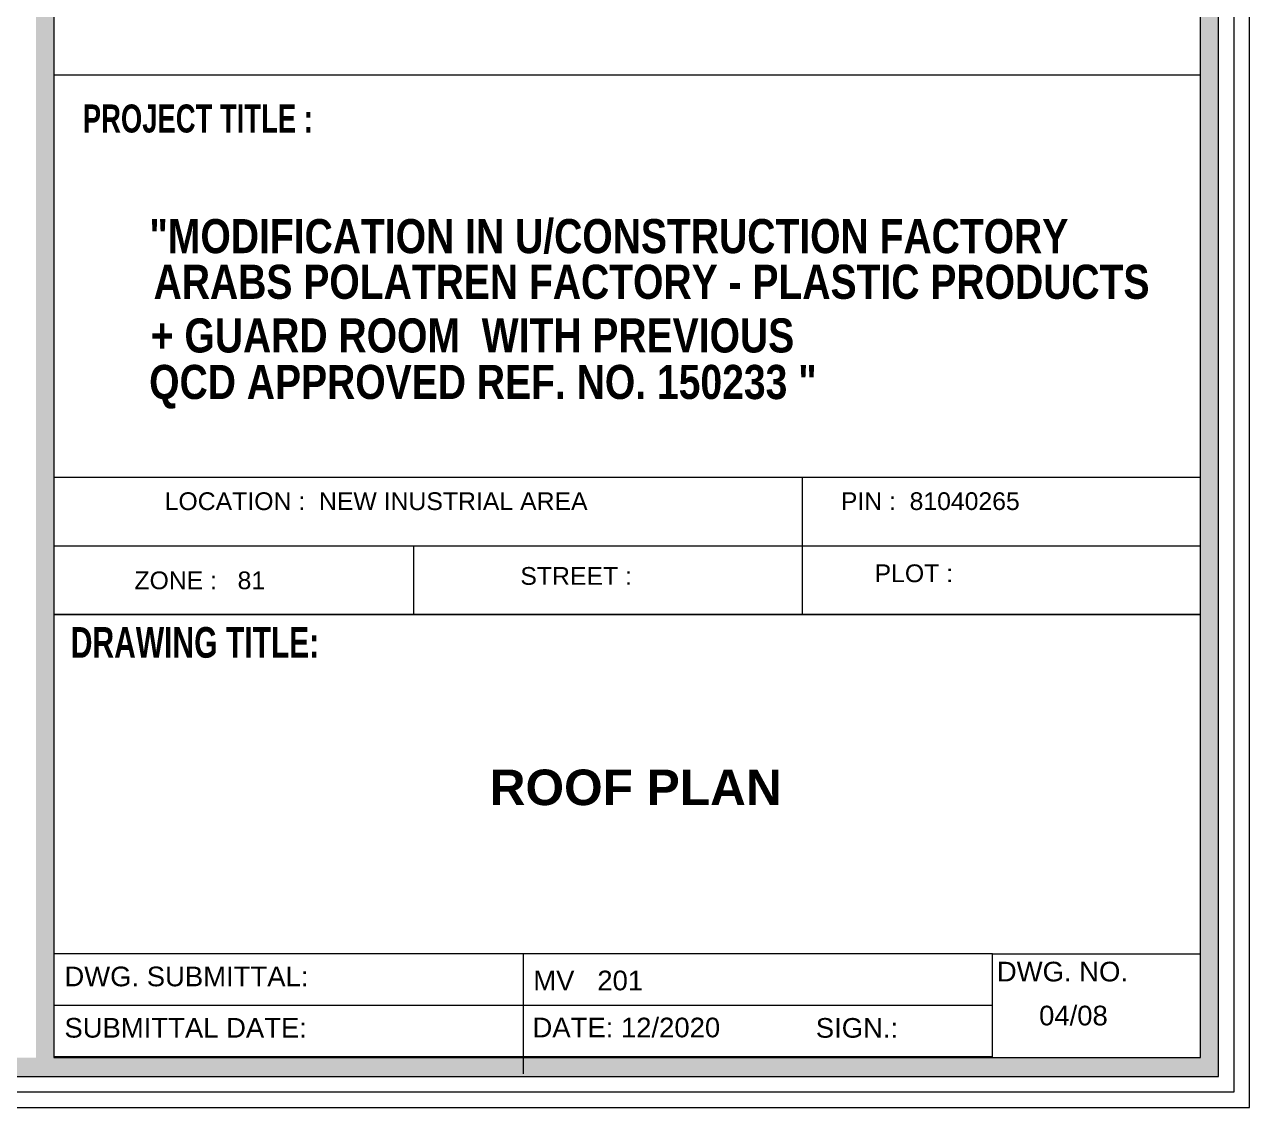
# Model space of a CAD drawing. Header units: inches. Extents: x -68096 to 69834, y -16833 to 17650.
# Drawn here: x 921.87 to 964.39, y -54.43 to -16.84 of the extents above; entities that cross this region are included whole.
import ezdxf
from ezdxf.enums import TextEntityAlignment as Align

# ---------------------------------------------------------------- set-up
doc = ezdxf.new("R2010")
doc.units = ezdxf.units.IN
doc.header["$MEASUREMENT"] = 0
for name, color, linetype in [('FS- QCDD BLOCK', 7, 'Continuous'), ('QCD TITLE A', 7, 'Continuous'), ('TEXT', 23, 'Continuous'), ('WIN', 1, 'Continuous')]:
    doc.layers.add(name, color=color, linetype=linetype)
doc.styles.add('ARAIL BOLD', font='ARIALNB.TTF')
doc.styles.add('ARIAL_5', font='arialbd.ttf', dxfattribs={"height": 5})
doc.styles.add('SANSSERIFBOLD', font='sasb____.pfb', dxfattribs={"width": 0.7})
doc.styles.add('Title Sheet_A1$0$DCAQ New Title Block for CD-A1_Dar Al Salam$0$ARIAL_2.5', font='arial.ttf', dxfattribs={"height": 2.5})
doc.styles.add('TITLE2', font='arial.ttf')

msp = doc.modelspace()

# ---------------------------------------------------------------- hatches: boundary and pattern name
at = {"layer": 'WIN', "linetype": 'Continuous', "lineweight": 0}
h = msp.add_hatch(color=86, dxfattribs=at)
h.paths.add_polyline_path([(753.52048, 94.84549), (753.52048, -53.35192), (963.30992, -53.35192), (963.30992, 94.84549)])
h.paths.add_polyline_path([(922.89008, 94.22001), (922.89008, -52.69685), (962.68444, -52.69685), (962.68444, 94.22001)], flags=16)
h.paths.add_polyline_path([(922.26459, -52.69685), (754.14633, -52.69685), (754.14633, 94.22001), (922.26459, 94.22001)], flags=16)
h = msp.add_hatch(color=7, dxfattribs=at)
h.paths.add_polyline_path([(753.52048, 94.84549), (753.52048, -53.35192), (963.30992, -53.35192), (963.30992, 94.84549)])
h.paths.add_polyline_path([(922.89008, 94.22001), (922.89008, -52.69685), (962.68444, -52.69685), (962.68444, 94.22001)], flags=16)
h.paths.add_polyline_path([(922.26459, -52.69685), (754.14633, -52.69685), (754.14633, 94.22001), (922.26459, 94.22001)], flags=16)

# ---------------------------------------------------------------- linework, layer by layer
at = {"layer": 'WIN', "color": 7, "linetype": 'Continuous', "lineweight": 0}
for p, q in [((922.89008, -32.54779), (962.68444, -32.54779)), ((922.89008, -32.54779), (962.68444, -32.54779)), ((948.85832, -32.54779), (948.85832, -37.32311)), ((922.89008, -34.93545), (962.68444, -34.93545)), ((922.89008, -34.93545), (962.68444, -34.93545)), ((935.36962, -34.93545), (935.36962, -37.32311)), ((922.89008, -37.32311), (962.68444, -37.32311)), ((922.89008, -37.32311), (962.68444, -37.32311)), ((922.89008, -37.32311), (962.68444, -37.32311)), ((939.1781, -49.09442), (939.1781, -53.26418)), ((922.89008, -50.87652), (941.69366, -50.87652)), ((922.89008, -50.87652), (955.46613, -50.87652)), ((922.89008, -52.65862), (955.46613, -52.65862)), ((922.89008, -52.65862), (955.46613, -52.65862))]:
    msp.add_line(p, q, dxfattribs=at)
for points in [[(752.44464, -54.42776), (964.38576, -54.42776), (964.38576, 95.92134), (752.44464, 95.92134)], [(752.44464, -54.42776), (964.38576, -54.42776), (964.38576, 95.92134), (752.44464, 95.92134)], [(752.98256, -53.88984), (963.84784, -53.88984), (963.84784, 95.38341), (752.98256, 95.38341)], [(752.98256, -53.88984), (963.84784, -53.88984), (963.84784, 95.38341), (752.98256, 95.38341)], [(753.52048, -53.35192), (963.30992, -53.35192), (963.30992, 94.84549), (753.52048, 94.84549)], [(753.52048, -53.35192), (963.30992, -53.35192), (963.30992, 94.84549), (753.52048, 94.84549)], [(962.68444, 94.22001), (922.89008, 94.22001), (922.89008, -52.69685), (962.68444, -52.69685)], [(962.68444, 94.22001), (922.89008, 94.22001), (922.89008, -52.69685), (962.68444, -52.69685)]]:
    msp.add_lwpolyline(points, close=True, dxfattribs=at)
for points in [[(962.68444, -18.59534), (922.89008, -18.59534)], [(962.68444, -37.32311), (922.89008, -37.32311)], [(955.46613, -49.09442), (922.89008, -49.09442)], [(955.46613, -52.66984), (955.46613, -49.09442), (962.68444, -49.09442)]]:
    msp.add_lwpolyline(points, dxfattribs=at)

# ---------------------------------------------------------------- texts
at = {"layer": 'FS- QCDD BLOCK', "color": 0, "lineweight": 0, "ltscale": 0.02, "char_height": 0.6149768, "width": 13.9595067, "attachment_point": 1, "style": 'Title Sheet_A1$0$DCAQ New Title Block for CD-A1_Dar Al Salam$0$ARIAL_2.5'}
for s, insert in [('{\\C256;PIN :  81040265}', (950.20185, -33.07566)), ('{\\C256;ZONE :   81 }', (925.68291, -35.82495))]:
    msp.add_mtext(s, dxfattribs=dict(at, insert=insert))
at = {"layer": 'QCD TITLE A', "lineweight": 0}
for s, height, style, p in [('LOCATION :  NEW INUSTRIAL AREA', 0.6160953, 'Title Sheet_A1$0$DCAQ New Title Block for CD-A1_Dar Al Salam$0$ARIAL_2.5', (926.7317, -33.69271)), ('STREET :  ', 0.616095, 'Title Sheet_A1$0$DCAQ New Title Block for CD-A1_Dar Al Salam$0$ARIAL_2.5', (939.07798, -36.28698)), ('PLOT :    ', 0.616095, 'Title Sheet_A1$0$DCAQ New Title Block for CD-A1_Dar Al Salam$0$ARIAL_2.5', (951.37215, -36.19499)), ('ROOF PLAN ', 1.232191, 'ARIAL_5', (938.01315, -43.93343))]:
    msp.add_text(s, height=height, dxfattribs=dict(at, style=style)).set_placement(p)
at = {"layer": 'TEXT', "color": 0, "lineweight": 0, "style": 'ARAIL BOLD'}
for s, p in [('"MODIFICATION IN U/CONSTRUCTION FACTORY', (942.14905, -24.17079)), ('ARABS POLATREN FACTORY - PLASTIC PRODUCTS ', (943.81998, -25.76946)), ('+ GUARD ROOM  WITH PREVIOUS ', (937.60454, -27.63133)), ('QCD APPROVED REF. NO. 150233 "', (937.77899, -29.40685))]:
    msp.add_text(s, height=1.1836787, rotation=0.000267, dxfattribs=at).set_placement(p, align=Align.MIDDLE)
at = {"layer": 'WIN', "color": 7, "linetype": 'Continuous', "lineweight": 0, "style": 'SANSSERIFBOLD', "width": 0.7}
for s, height, p in [('PROJECT TITLE :', 0.9734875, (923.8909, -20.58968)), ('DRAWING TITLE:', 1.0652377, (923.47453, -38.8184))]:
    msp.add_text(s, height=height, dxfattribs=at).set_placement(p)
at = {"layer": 'WIN', "color": 7, "linetype": 'Continuous', "lineweight": 0, "style": 'TITLE2'}
for s, height, p in [('DWG. SUBMITTAL:', 0.6820993, (923.2524, -50.2207)), ('MV   201', 0.682099, (939.52583, -50.36074)), ('DWG. NO.', 0.682099, (955.61718, -50.05205)), ('04/08', 0.682099, (957.08287, -51.57733)), ('SUBMITTAL DATE:', 0.6820993, (923.2524, -52.0028)), ('DATE: 12/2020', 0.6820993, (939.49907, -51.99231)), ('SIGN.:', 0.682099, (949.33217, -52.00617))]:
    msp.add_text(s, height=height, dxfattribs=at).set_placement(p)

doc.saveas('drawing.dxf')
